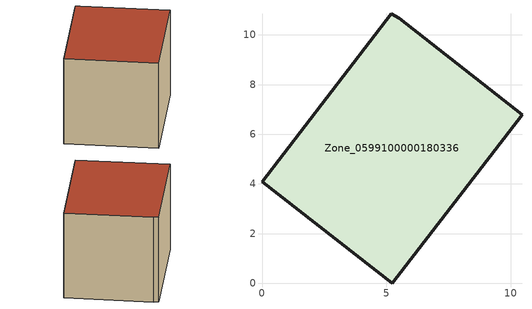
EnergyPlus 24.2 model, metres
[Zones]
Zone_0599100000180336
 floor ground (C_G): 5.2,10.85 5.52,10.66 10.46,6.78 5.24,0 0,4.09 z3.12
 wall outside (C_F): 5.24,0 10.46,6.78 5.52,10.66 5.2,10.85 0,4.09 5.24,0 z3.12:9.68
 roof outside (C_R): 0,4.09 5.24,0 10.46,6.78 5.52,10.66 5.2,10.85 z9.68
[BUILDING]
Pand.0599100000180336: North Axis=0; Terrain=City; Loads Convergence Tolerance Value=0.04; Temperature Convergence Tolerance Value=0.4; Solar Distribution=FullExterior; Maximum Number of Warmup Days=25; Minimum Number of Warmup Days=1
[Site:Location]
Rotterdam.The.Hague.AP_ZH_NLD Design_Conditions: Latitude=51.96; Longitude=4.45; Time Zone=1; Elevation=-4.5
[SITE:GROUNDTEMPERATURE:BUILDINGSURFACE]
18, 18, 18, 18, 18, 18, 18, 18, 18, 18, 18, 18
[MATERIAL] Thermal Absorptance=0.9; Solar Absorptance=0.7; Visible Absorptance=0.7
Name | Roughness | Thickness | Conductivity | Density | Specific Heat
G.TI.1946 | MediumSmooth | 0.15 | 1 | 540 | 1210
F.TI.1946 | Rough | 0.3 | 0.857143 | 1920 | 840
R.TI.1946 | MediumRough | 0.2 | 0.1 | 1500 | 1000
[CONSTRUCTION]
C_G: G.TI.1946
C_F: F.TI.1946
C_R: R.TI.1946
[ZONE]
Zone_0599100000180336: Type=1; Multiplier=1; Ceiling Height=Autocalculate; Volume=Autocalculate; Floor Area=autocalculate; Part of Total Floor Area=Yes
[ZONEINFILTRATION:DESIGNFLOWRATE]
Infil_Zone_0599100000180336: Zone or ZoneList or Space or SpaceList=Zone_0599100000180336; Schedule=AlwaysOn; Design Flow Rate Calculation Method=Flow/Area; Flow Rate per Floor Area=0.003; Constant Term Coefficient=1; Temperature Term Coefficient=0; Velocity Term Coefficient=0; Velocity Squared Term Coefficient=0
[HVACTEMPLATE:ZONE:IDEALLOADSAIRSYSTEM]
Zone_0599100000180336: Maximum Heating Supply Air Temperature=50; Minimum Cooling Supply Air Temperature=13; Maximum Heating Supply Air Humidity Ratio=0.0156; Minimum Cooling Supply Air Humidity Ratio=0.0077; Heating Limit=NoLimit; Cooling Limit=NoLimit; Dehumidification Control Type=ConstantSensibleHeatRatio; Cooling Sensible Heat Ratio=0.7; Dehumidification Setpoint=60; Humidification Control Type=None; Humidification Setpoint=30; Outdoor Air Method=None; Outdoor Air Flow Rate per Person=0.00944; Outdoor Air Flow Rate per Zone Floor Area=0; Outdoor Air Flow Rate per Zone=0; Demand Controlled Ventilation Type=None; Outdoor Air Economizer Type=NoEconomizer; Heat Recovery Type=None; Sensible Heat Recovery Effectiveness=0.7; Latent Heat Recovery Effectiveness=0.65
[ZONECONTROL:THERMOSTAT]
ThermostatControl_Zone_0599100000180336: Zone or ZoneList=Zone_0599100000180336; Control Type Schedule=DualSetpointControlType; Control 1=Thermostat_Zone_0599100000180336; Temperature Difference Between Cutout And Setpoint=0
[THERMOSTATSETPOINT:DUALSETPOINT]
Thermostat_Zone_0599100000180336: Heating Setpoint Temperature Schedule=HeatingSetpoint_Zone_0599100000180336; Cooling Setpoint Temperature Schedule=CoolingSetpoint_Zone_0599100000180336
[SCHEDULE:COMPACT]
HeatingSetpoint_Zone_0599100000180336: Through: 12/31, For: AllDays, Until: 24:00, 21
CoolingSetpoint_Zone_0599100000180336: Through: 12/31, For: AllDays, Until: 24:00, 24
DualSetpointControlType: Through: 12/31, For: AllDays, Until: 24:00, 4
AlwaysOn: Through: 12/31, For: AllDays, Until: 24:00, 1
